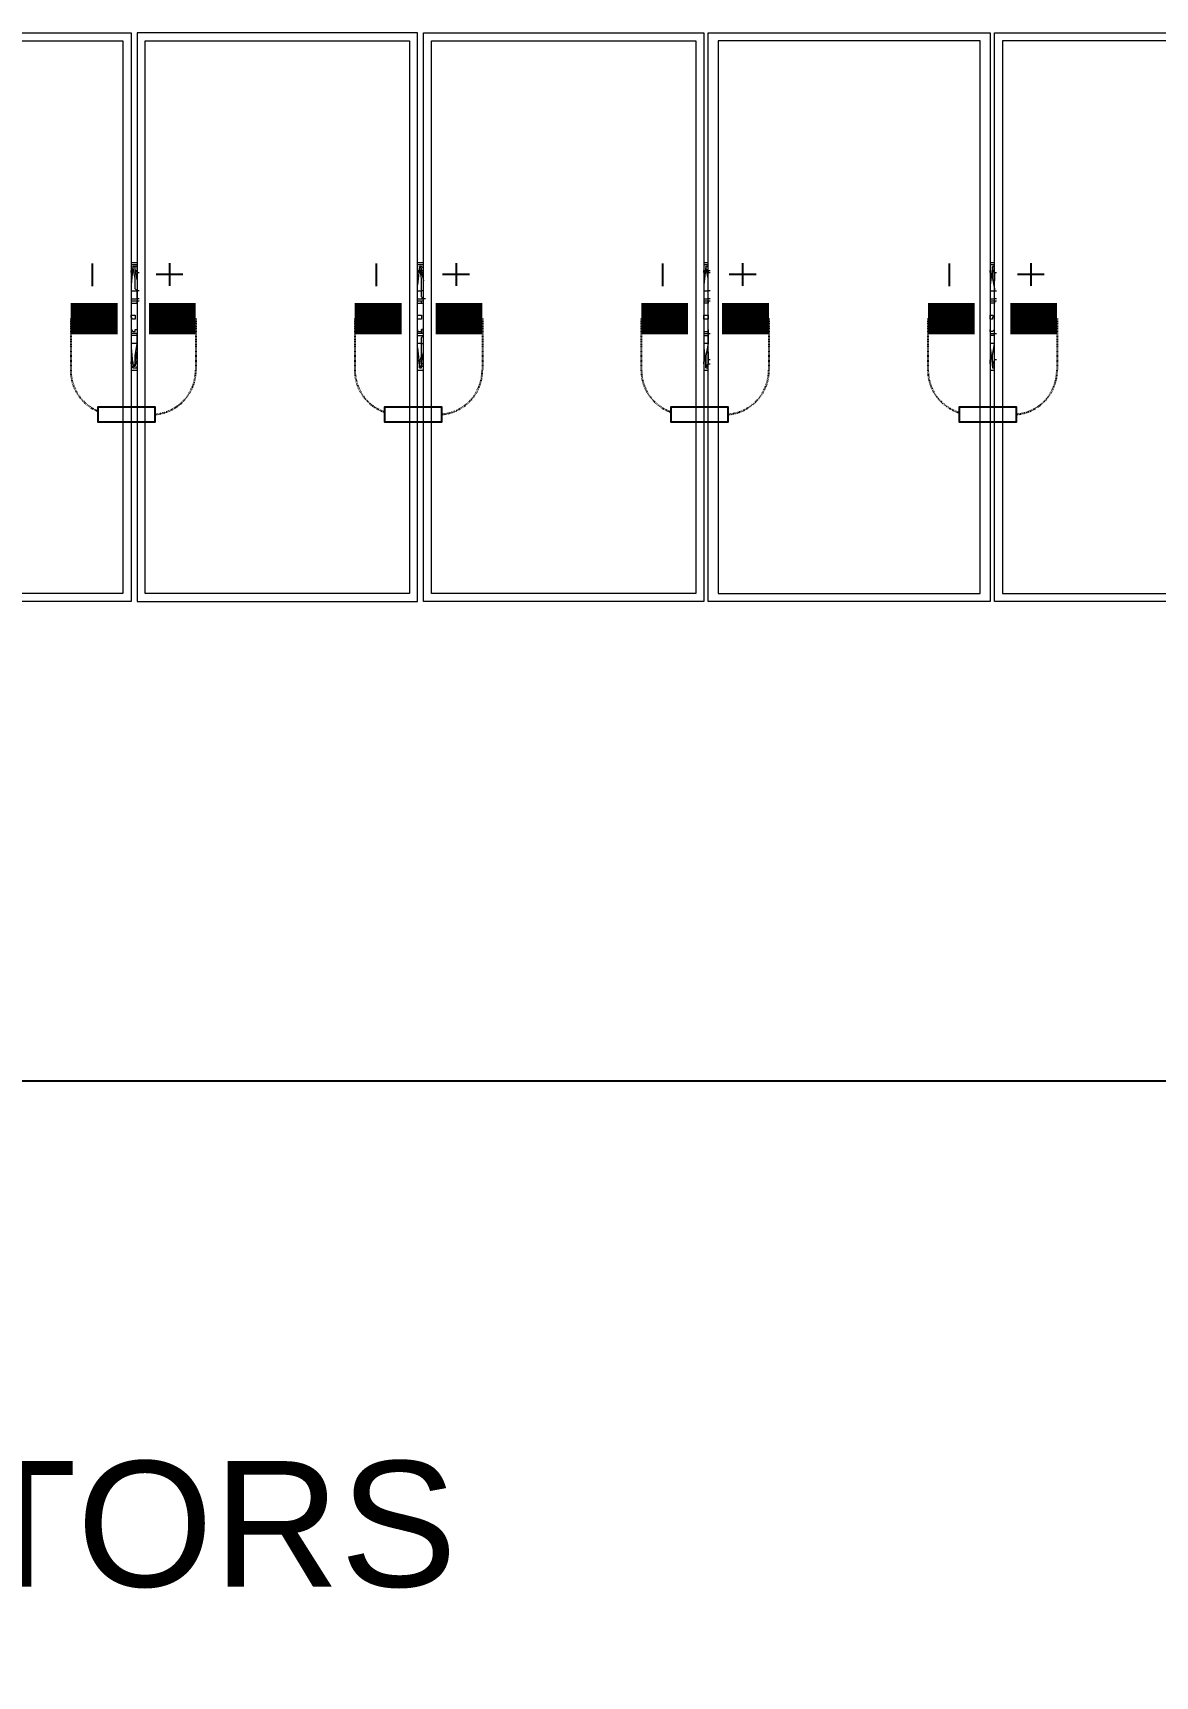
# Model space of a CAD drawing. Header units: feet. Extents: x -13743 to 68376, y -48 to 67763.
# Drawn here: x 5357.7 to 5536.4, y 9190 to 9451.6 of the extents above; entities that cross this region are included whole.
import ezdxf
from ezdxf import colors
from ezdxf.entities.mleader import LeaderData, LeaderLine
from ezdxf.lldxf.tags import DXFTag
from ezdxf.math import Vec2, Vec3

# ---------------------------------------------------------------- set-up
doc = ezdxf.new("R2010")
doc.units = ezdxf.units.FT
doc.header["$MEASUREMENT"] = 0
doc.linetypes.add('HIDDEN', pattern=[0.375, 0.25, -0.125])
for name, color, linetype in [('E-DC HARNESS-NEG', 170, 'DC HARNESS CABLE'), ('E-HARN-COMP', 8, 'Continuous'), ('E-TRNK-CABL-NEG', 6, 'HIDDEN'), ('E-TRUNK-CABLE-POS', 6, 'HIDDEN'), ('G-ANNO-TEXT', 1, 'Continuous'), ('Polarity-Text', 7, 'Continuous')]:
    doc.layers.add(name, color=color, linetype=linetype)
doc.styles.add('NEI-A', font='arial.ttf')
doc.styles.get("Standard").update_dxf_attribs({"font": 'arial.ttf'})
tags = doc.linetypes.add('DC HARNESS CABLE', pattern='A,0.5,-0.2,["DH",Standard,S=0.1,R=0,X=-0.1,Y=-0.05],-0.2', length=0.9).pattern_tags.tags
tags[6] = DXFTag(74, 10)

# ---------------------------------------------------------------- blocks, each defined once
blk = doc.blocks.new('A$C4742fff2')
at = {"lineweight": 5}
for points in [[(15.9027, 0.4666), (16.1327, 0.4666), (16.1327, 0), (15.9027, 0)], [(15.9094, 0.0067), (15.9094, 0.46), (16.126, 0.46), (16.126, 0.0067)], [(16.1377, 0.4666), (16.1377, 0), (16.3677, 0), (16.3677, 0.4666)], [(16.1443, 0.46), (16.361, 0.46), (16.361, 0.0067), (16.1443, 0.0067)], [(16.6027, 0), (16.3727, 0), (16.3727, 0.4666), (16.6027, 0.4666)], [(16.3793, 0.0067), (16.3793, 0.46), (16.596, 0.46), (16.596, 0.0067)], [(16.8376, 0), (16.606, 0), (16.606, 0.4666), (16.8376, 0.4666)], [(16.8293, 0.46), (16.6143, 0.46), (16.6143, 0.0067), (16.8293, 0.0067)], [(16.841, 0.4666), (17.071, 0.4666), (17.071, 0), (16.841, 0)], [(17.0643, 0.46), (16.8476, 0.46), (16.8476, 0.0067), (17.0643, 0.0067)], [(16.1343, 0.235), (16.136, 0.235), (16.136, 0.2317), (16.1343, 0.2317), (16.1327, 0.2333), (16.1327, 0.235)], [(16.3693, 0.235), (16.371, 0.235), (16.371, 0.2317), (16.3677, 0.2317), (16.3677, 0.2333), (16.3677, 0.235)], [(16.6043, 0.235), (16.606, 0.235), (16.606, 0.2317), (16.6027, 0.2317), (16.6027, 0.2333), (16.6027, 0.235)], [(16.8376, 0.235), (16.8393, 0.235), (16.841, 0.2333), (16.8393, 0.2333), (16.8393, 0.2317), (16.8376, 0.2317), (16.8376, 0.2333)]]:
    blk.add_lwpolyline(points, close=True, dxfattribs=at)
for points in [[(16.1327, 0.2783), (16.1377, 0.2783)], [(16.1377, 0.27), (16.136, 0.2717), (16.136, 0.275), (16.1343, 0.275), (16.136, 0.275)], [(16.1393, 0.255), (16.1377, 0.255), (16.136, 0.2567), (16.136, 0.265), (16.1343, 0.275)], [(16.1343, 0.2733), (16.1343, 0.27)], [(16.3677, 0.2783), (16.3727, 0.2783)], [(16.371, 0.27), (16.371, 0.2733), (16.3693, 0.275), (16.371, 0.275)], [(16.3727, 0.255), (16.371, 0.255), (16.371, 0.265), (16.3693, 0.275)], [(16.3693, 0.2733), (16.3693, 0.27)], [(16.6027, 0.2783), (16.606, 0.2783)], [(16.6077, 0.255), (16.606, 0.255), (16.606, 0.265), (16.6043, 0.275), (16.606, 0.275), (16.6043, 0.275), (16.6043, 0.2733), (16.606, 0.2717), (16.606, 0.27)], [(16.6043, 0.2733), (16.6043, 0.27)], [(16.8376, 0.2783), (16.841, 0.2783)], [(16.8376, 0.2733), (16.8376, 0.27)], [(16.841, 0.27), (16.8393, 0.2717), (16.8393, 0.275), (16.841, 0.275), (16.8393, 0.275), (16.8393, 0.265), (16.841, 0.2567), (16.841, 0.255), (16.8426, 0.255)], [(16.1327, 0.2483), (16.1377, 0.2483)], [(16.1327, 0.2467), (16.1377, 0.2467), (16.1393, 0.2467)], [(16.1327, 0.245), (16.136, 0.245), (16.1377, 0.245), (16.1377, 0.2467)], [(16.1393, 0.2483), (16.1377, 0.2483), (16.1377, 0.255)], [(16.3677, 0.2483), (16.3727, 0.2483), (16.371, 0.2483)], [(16.3677, 0.2467), (16.371, 0.2467), (16.3727, 0.2467)], [(16.3677, 0.245), (16.371, 0.245), (16.3727, 0.245)], [(16.3743, 0.2483), (16.3727, 0.2483), (16.371, 0.25), (16.371, 0.255)], [(16.371, 0.245), (16.371, 0.2467)], [(16.6027, 0.2483), (16.606, 0.2483)], [(16.6027, 0.2467), (16.606, 0.2467), (16.6077, 0.2467)], [(16.606, 0.2467), (16.606, 0.245), (16.6027, 0.245)], [(16.6077, 0.2483), (16.606, 0.2483), (16.606, 0.255)], [(16.8376, 0.2483), (16.841, 0.2483)], [(16.8376, 0.2467), (16.841, 0.2467), (16.8426, 0.2467)], [(16.841, 0.2467), (16.841, 0.245), (16.8376, 0.245)], [(16.8426, 0.2483), (16.841, 0.2483), (16.841, 0.255)], [(16.1327, 0.2233), (16.1343, 0.2217), (16.136, 0.2217), (16.136, 0.2233), (16.1377, 0.2233), (16.1377, 0.22)], [(16.1377, 0.1983), (16.136, 0.195), (16.136, 0.1933), (16.1343, 0.1933), (16.1343, 0.1917), (16.1343, 0.1933), (16.136, 0.195), (16.136, 0.2017), (16.1377, 0.2117), (16.1377, 0.2183), (16.1377, 0.22), (16.1327, 0.22)], [(16.1377, 0.2183), (16.1327, 0.2183)], [(16.3677, 0.2233), (16.3677, 0.2217), (16.371, 0.2217), (16.371, 0.2233), (16.3727, 0.2233), (16.371, 0.2233), (16.371, 0.22)], [(16.371, 0.2117), (16.371, 0.2167), (16.3727, 0.2183), (16.3727, 0.22), (16.371, 0.22), (16.3677, 0.22)], [(16.3677, 0.2183), (16.371, 0.2183), (16.3727, 0.2183)], [(16.6027, 0.2233), (16.6027, 0.2217), (16.606, 0.2217), (16.606, 0.2233), (16.606, 0.22), (16.606, 0.2183)], [(16.6027, 0.22), (16.606, 0.22), (16.6077, 0.22)], [(16.6027, 0.2183), (16.606, 0.2183), (16.606, 0.2117), (16.6043, 0.2017), (16.6043, 0.1933), (16.606, 0.1933)], [(16.8393, 0.1933), (16.8393, 0.2017), (16.841, 0.2117), (16.841, 0.2183), (16.841, 0.22), (16.841, 0.2233), (16.8393, 0.2217), (16.8376, 0.2217), (16.8376, 0.2233)], [(16.8376, 0.22), (16.841, 0.22), (16.8426, 0.22)], [(16.841, 0.2183), (16.8376, 0.2183)], [(16.371, 0.1983), (16.371, 0.1933), (16.3693, 0.1933), (16.3693, 0.1917), (16.3693, 0.1933), (16.3693, 0.195), (16.371, 0.2017), (16.371, 0.2117), (16.3727, 0.2117)], [(16.1327, 0.19), (16.1377, 0.19)], [(16.1343, 0.1967), (16.1343, 0.1933), (16.136, 0.1933)], [(16.1343, 0.1917), (16.136, 0.1917)], [(16.3677, 0.19), (16.3727, 0.19)], [(16.3693, 0.1967), (16.3693, 0.1933), (16.371, 0.1933)], [(16.3693, 0.1917), (16.371, 0.1917)], [(16.6027, 0.19), (16.606, 0.19)], [(16.606, 0.1983), (16.606, 0.195), (16.6043, 0.1933), (16.6043, 0.1917), (16.6043, 0.1933), (16.6043, 0.1967)], [(16.8376, 0.1967), (16.8376, 0.1933)], [(16.8376, 0.19), (16.841, 0.19)], [(16.841, 0.1983), (16.8393, 0.195), (16.8393, 0.1917), (16.841, 0.1917)], [(16.841, 0.1933), (16.8393, 0.1933), (16.8393, 0.1917)]]:
    blk.add_lwpolyline(points, dxfattribs=at)
at = {"color": 8, "lineweight": 5, "true_color": 0x808080}
for points in [[(16.1327, 0.2767), (16.1377, 0.2767)], [(16.1377, 0.2733), (16.1377, 0.275), (16.1343, 0.275), (16.1327, 0.26)], [(16.1327, 0.2717), (16.1327, 0.27), (16.1327, 0.2717), (16.1343, 0.2717)], [(16.1343, 0.2733), (16.1343, 0.2733)], [(16.1377, 0.2717), (16.136, 0.2717), (16.136, 0.27), (16.1377, 0.2633)], [(16.1377, 0.2667), (16.1377, 0.27), (16.1393, 0.27)], [(16.3677, 0.2767), (16.3727, 0.2767)], [(16.3727, 0.2733), (16.371, 0.275), (16.3693, 0.275), (16.3677, 0.26)], [(16.3677, 0.2717), (16.3677, 0.27), (16.3677, 0.2717), (16.3693, 0.2717)], [(16.3693, 0.2733), (16.3693, 0.2733)], [(16.3727, 0.2717), (16.371, 0.2717), (16.371, 0.27), (16.3727, 0.2633)], [(16.3727, 0.27), (16.371, 0.27), (16.371, 0.2683), (16.3727, 0.2667)], [(16.6027, 0.2767), (16.606, 0.2767)], [(16.606, 0.2733), (16.606, 0.275), (16.6043, 0.275), (16.6027, 0.26)], [(16.6027, 0.2717), (16.6027, 0.27), (16.6027, 0.2717), (16.6043, 0.2717)], [(16.6043, 0.2733), (16.6043, 0.2733)], [(16.606, 0.2633), (16.606, 0.2717), (16.6077, 0.2717)], [(16.606, 0.2667), (16.606, 0.27), (16.6077, 0.27)], [(16.836, 0.2717), (16.836, 0.2717)], [(16.8376, 0.2767), (16.841, 0.2767)], [(16.841, 0.2733), (16.841, 0.275), (16.8393, 0.275), (16.8376, 0.26)], [(16.8376, 0.2733), (16.8376, 0.2733)], [(16.841, 0.2717), (16.8393, 0.2717), (16.841, 0.27), (16.841, 0.2633)], [(16.841, 0.2667), (16.841, 0.27), (16.8426, 0.27)], [(16.1327, 0.255), (16.1377, 0.255)], [(16.3677, 0.255), (16.371, 0.255)], [(16.6027, 0.255), (16.606, 0.255)], [(16.8376, 0.255), (16.841, 0.255)], [(16.1377, 0.2117), (16.1327, 0.2117)], [(16.1327, 0.2083), (16.1343, 0.1933)], [(16.1377, 0.195), (16.136, 0.195), (16.136, 0.1967), (16.1377, 0.205)], [(16.371, 0.2117), (16.3677, 0.2117)], [(16.3677, 0.2083), (16.3693, 0.1933)], [(16.3727, 0.195), (16.371, 0.195), (16.371, 0.1967), (16.3727, 0.205)], [(16.606, 0.2117), (16.6027, 0.2117)], [(16.6027, 0.2083), (16.6043, 0.1933)], [(16.606, 0.205), (16.606, 0.195), (16.6077, 0.195)], [(16.841, 0.2117), (16.8376, 0.2117)], [(16.8376, 0.2083), (16.8393, 0.1933)], [(16.841, 0.195), (16.8393, 0.195), (16.841, 0.1967), (16.841, 0.205)], [(16.1327, 0.1983), (16.1327, 0.195), (16.1327, 0.1967)], [(16.1327, 0.19), (16.1377, 0.19)], [(16.1343, 0.1917), (16.1377, 0.1917), (16.1377, 0.1933)], [(16.1343, 0.1933), (16.1343, 0.1933)], [(16.1377, 0.1983), (16.1377, 0.2)], [(16.3677, 0.1983), (16.3677, 0.195), (16.3677, 0.1967)], [(16.3677, 0.19), (16.3727, 0.19)], [(16.3693, 0.1917), (16.371, 0.1917), (16.371, 0.1933), (16.3727, 0.1933)], [(16.3693, 0.1933), (16.3693, 0.1933)], [(16.3727, 0.1983), (16.371, 0.1983), (16.3727, 0.2)], [(16.6027, 0.1983), (16.6027, 0.195), (16.6027, 0.1967)], [(16.6027, 0.19), (16.606, 0.19)], [(16.6043, 0.1917), (16.606, 0.1917), (16.606, 0.1933)], [(16.6043, 0.1933), (16.6043, 0.1933)], [(16.6077, 0.1983), (16.606, 0.1983), (16.606, 0.2)], [(16.8376, 0.1967), (16.8376, 0.195), (16.8376, 0.1983)], [(16.8376, 0.195), (16.8376, 0.195)], [(16.8376, 0.1933), (16.8376, 0.1933)], [(16.8376, 0.19), (16.841, 0.19)], [(16.8393, 0.1917), (16.841, 0.1917), (16.841, 0.1933)], [(16.8426, 0.1983), (16.841, 0.1983), (16.841, 0.2)]]:
    blk.add_lwpolyline(points, dxfattribs=at)
blk.add_lwpolyline([(16.8376, 0.2717), (16.8376, 0.27)], close=True, dxfattribs=at)

msp = doc.modelspace()

# ---------------------------------------------------------------- linework, layer by layer
at = {"layer": 'E-DC HARNESS-NEG', "ltscale": 0.5}
msp.add_lwpolyline([(6048.78, 9284.74), (4177.99, 9284.73)], dxfattribs=at)
at = {"layer": 'E-HARN-COMP', "const_width": 5}
for points in [[(5363.75, 9406.14), (5371.21, 9406.14)], [(5376.22, 9406.14), (5383.67, 9406.14)], [(5408.98, 9406.14), (5416.43, 9406.14)], [(5421.83, 9406.14), (5429.28, 9406.14)], [(5454.58, 9406.14), (5462.04, 9406.14)], [(5467.45, 9406.14), (5474.9, 9406.14)], [(5500.21, 9406.14), (5507.66, 9406.14)], [(5513.31, 9406.14), (5520.77, 9406.14)]]:
    msp.add_lwpolyline(points, dxfattribs=at)
at = {"layer": 'E-HARN-COMP'}
for points in [[(5372.64, 9392.06), (5368.07, 9392.06), (5368.07, 9389.73), (5372.64, 9389.73)], [(5372.64, 9389.73), (5377.2, 9389.73), (5377.2, 9392.06), (5372.64, 9392.06)], [(5418.24, 9392.06), (5413.68, 9392.06), (5413.68, 9389.73), (5418.24, 9389.73)], [(5418.24, 9389.73), (5422.81, 9389.73), (5422.81, 9392.06), (5418.24, 9392.06)], [(5463.87, 9392.06), (5459.3, 9392.06), (5459.3, 9389.73), (5463.87, 9389.73)], [(5463.87, 9389.73), (5468.43, 9389.73), (5468.43, 9392.06), (5463.87, 9392.06)], [(5509.73, 9392.06), (5505.17, 9392.06), (5505.17, 9389.73), (5509.73, 9389.73)], [(5509.73, 9389.73), (5514.29, 9389.73), (5514.29, 9392.06), (5509.73, 9392.06)]]:
    msp.add_lwpolyline(points, dxfattribs=at)
at = {"layer": 'E-TRNK-CABL-NEG', "ltscale": 0.1}
for points in [[(5363.75, 9406.14), (5363.75, 9397.91, 0.302705), (5368.07, 9391.42, 0.302705)], [(5408.98, 9406.14), (5408.98, 9397.91, 0.318627), (5413.68, 9391.28, 0.318627)], [(5454.58, 9406.14), (5454.58, 9397.91, 0.319283), (5459.3, 9391.27, 0.319283)], [(5500.21, 9406.14), (5500.21, 9397.91, 0.329303), (5505.17, 9391.19, 0.329303)]]:
    msp.add_lwpolyline(points, format="xyb", dxfattribs=at)
at = {"layer": 'E-TRUNK-CABLE-POS', "ltscale": 0.1}
for points in [[(5383.67, 9406.14), (5383.67, 9397.91, -0.391396), (5377.2, 9390.9, -0.391396)], [(5429.28, 9406.14), (5429.28, 9397.91, -0.391396), (5422.81, 9390.9, -0.391396)], [(5474.9, 9406.14), (5474.9, 9397.91, -0.391396), (5468.43, 9390.9, -0.391396)], [(5520.77, 9406.14), (5520.77, 9397.91, -0.391396), (5514.29, 9390.9, -0.391396)]]:
    msp.add_lwpolyline(points, format="xyb", dxfattribs=at)
at = {"layer": 'Polarity-Text'}
for p, q in [((5367.15, 9414.92), (5367.15, 9411.3)), ((5379.48, 9414.99), (5379.48, 9411.37)), ((5412.37, 9414.92), (5412.37, 9411.3)), ((5425.09, 9414.99), (5425.09, 9411.37)), ((5457.98, 9414.92), (5457.98, 9411.3)), ((5470.71, 9414.99), (5470.71, 9411.37)), ((5503.6, 9414.92), (5503.6, 9411.3)), ((5516.57, 9414.99), (5516.57, 9411.37)), ((5381.62, 9413.18), (5377.34, 9413.18)), ((5427.22, 9413.18), (5422.95, 9413.18)), ((5472.85, 9413.18), (5468.57, 9413.18)), ((5518.71, 9413.18), (5514.44, 9413.18))]:
    msp.add_line(p, q, dxfattribs=at)

# ---------------------------------------------------------------- next in the draw order: leaders
at = {"layer": 'G-ANNO-TEXT'}
ml = msp.add_multileader_mtext('Standard', dxfattribs=at)
ml.set_content('(TYP.) (+) MODULE LEAD', color=256, style='NEI-A')
ml.set_leader_properties()
ml.build(insert=Vec2(0, 0))
ml.multileader.update_dxf_attribs({"dogleg_length": 0.36, "arrow_head_size": 22.51})
ctx = ml.context
ctx.base_point, ctx.char_height, ctx.arrow_head_size, ctx.landing_gap_size, ctx.plane_origin = Vec3(5381.47, 9058.02, -22.9), 20, 22.51, 23.05, Vec3(12409.93, 3430.25, -22.9)
ctx.text_align_type = 2
notes = []
notes.append((ctx, [(1, (1, 1, 0), (5801.93, 9058.02, -22.9), (-1, 0), 46.1, [(1, [(5888.56, 9392.22, -22.9)], 0, [])])]))
ctx.mtext.insert, ctx.mtext.width, ctx.mtext.alignment, ctx.mtext.flow_direction = Vec3(5732.79, 9070.96, -22.9), 331.22, 3, 5
ctx.mtext.has_bg_fill, ctx.mtext.bg_color, ctx.mtext.bg_scale_factor, ctx.mtext.bg_transparency, ctx.mtext.use_window_bg_color = 1, -1073741824, 1.5, 0, 1
for ctx, leaders in notes:
    for number, flags, end, landing, length, lines in leaders:
        leader = LeaderData()
        leader.index, (leader.has_last_leader_line, leader.has_dogleg_vector, leader.attachment_direction) = number, flags
        leader.last_leader_point, leader.dogleg_vector, leader.dogleg_length = Vec3(end), Vec3(landing), length
        for number, points, colour, breaks in lines:
            line = LeaderLine()
            line.index, line.vertices, line.color, line.breaks = number, Vec3.list(points), colors.encode_raw_color(colour), breaks
            leader.lines.append(line)
        ctx.leaders.append(leader)

# ---------------------------------------------------------------- next in the draw order: leaders
ml = msp.add_multileader_mtext('Standard', dxfattribs=at)
ml.set_content('(TYP.) (-) MODULE LEAD', color=256, style='NEI-A')
ml.set_leader_properties()
ml.build(insert=Vec2(0, 0))
ml.multileader.update_dxf_attribs({"dogleg_length": 0.36, "arrow_head_size": 22.51})
ctx = ml.context
ctx.base_point, ctx.char_height, ctx.arrow_head_size, ctx.landing_gap_size, ctx.plane_origin = Vec3(5353.11, 9132.82, -22.9), 20, 22.51, 23.05, Vec3(12348.98, 3438.2, -22.9)
ctx.text_align_type = 2
notes = []
notes.append((ctx, [(1, (1, 1, 0), (5766.56, 9132.82, -22.9), (-1, 0), 46.1, [(1, [(5826.69, 9393.95, -22.9)], 0, [])])]))
ctx.mtext.insert, ctx.mtext.width, ctx.mtext.alignment, ctx.mtext.flow_direction = Vec3(5697.41, 9145.76, -22.9), 401.7571, 3, 5
ctx.mtext.has_bg_fill, ctx.mtext.bg_color, ctx.mtext.bg_scale_factor, ctx.mtext.bg_transparency, ctx.mtext.use_window_bg_color = 1, -1073741824, 1.5, 0, 1
for ctx, leaders in notes:
    for number, flags, end, landing, length, lines in leaders:
        leader = LeaderData()
        leader.index, (leader.has_last_leader_line, leader.has_dogleg_vector, leader.attachment_direction) = number, flags
        leader.last_leader_point, leader.dogleg_vector, leader.dogleg_length = Vec3(end), Vec3(landing), length
        for number, points, colour, breaks in lines:
            line = LeaderLine()
            line.index, line.vertices, line.color, line.breaks = number, Vec3.list(points), colors.encode_raw_color(colour), breaks
            leader.lines.append(line)
        ctx.leaders.append(leader)

# ---------------------------------------------------------------- next in the draw order: block references
at = {"xscale": 194.04614304, "yscale": 194.04614304, "zscale": 194.04614304}
msp.add_blockref('A$C4742fff2', (2242.87, 9361.08), dxfattribs=at)

# ---------------------------------------------------------------- next in the draw order: leaders
at = {"layer": 'G-ANNO-TEXT'}
ml = msp.add_multileader_mtext('Standard', dxfattribs=at)
ml.set_content('(TYP.) BLA HARNESS CONNECTORS', color=256, style='NEI-A')
ml.set_leader_properties()
ml.build(insert=Vec2(0, 0))
ml.multileader.update_dxf_attribs({"dogleg_length": 0.36, "arrow_head_size": 22.51})
ctx = ml.context
ctx.base_point, ctx.char_height, ctx.arrow_head_size, ctx.landing_gap_size, ctx.plane_origin = Vec3(4911.69, 9211.33), 20, 22.51, 23.05, Vec3(11250.24, 3421.35)
notes = []
notes.append((ctx, [(0, (1, 1, 0), (4865.59, 9211.33), (1, 0), 46.1, [(0, [(4849.7, 9324.44), (4869.71, 9296.81)], 0, [])])]))
ctx.mtext.insert, ctx.mtext.width, ctx.mtext.flow_direction = Vec3(4934.74, 9224.27), 489.3132, 5
ctx.mtext.has_bg_fill, ctx.mtext.bg_color, ctx.mtext.bg_scale_factor, ctx.mtext.bg_transparency, ctx.mtext.use_window_bg_color = 1, -1073741824, 1.5, 0, 1
for ctx, leaders in notes:
    for number, flags, end, landing, length, lines in leaders:
        leader = LeaderData()
        leader.index, (leader.has_last_leader_line, leader.has_dogleg_vector, leader.attachment_direction) = number, flags
        leader.last_leader_point, leader.dogleg_vector, leader.dogleg_length = Vec3(end), Vec3(landing), length
        for number, points, colour, breaks in lines:
            line = LeaderLine()
            line.index, line.vertices, line.color, line.breaks = number, Vec3.list(points), colors.encode_raw_color(colour), breaks
            leader.lines.append(line)
        ctx.leaders.append(leader)

doc.saveas('drawing.dxf')
